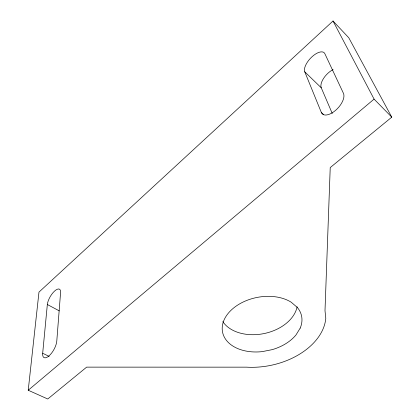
<?xml version="1.0" encoding="UTF-8"?>
<svg xmlns="http://www.w3.org/2000/svg" width="420" height="420" viewBox="0 0 420 420"><rect width="100%" height="100%" fill="white"/><g stroke="black" fill="none" stroke-linecap="round" stroke-linejoin="round"><path stroke-width="0.63" d="M42.682 353.246L47.339 304.51A10.931 4.226 -59.4 0 1 54.611 291.039A10.931 4.226 -59.4 0 1 60.575 292.551L56.789 341.056A11.823 4.788 -61 0 1 48.972 355.924A11.823 4.788 -61 0 1 42.682 353.246L49.145 356.401M28.224 390.243L38.976 292.11L333.023 21L348.757 37.742L391.776 117.159L330.225 167.585L325.001 310.658L325.794 318.292A64.801 43.733 -11.5 0 1 246.514 367.159L86.651 367.132L47.754 399L28.224 390.243L374.084 99.115L333.023 21M47.339 304.51L59.22 310.853M321.342 112.466A14.873 7.471 -47.1 0 0 335.643 110.302A14.873 7.471 -47.1 0 0 343.46 93.356L324.833 53.655A13.745 6.279 -47.3 0 0 312.133 56.653A13.745 6.279 -47.3 0 0 304.757 71.804L321.342 112.466L323.715 114.697M304.757 71.804L321.253 87.791L332.246 113.442M374.084 99.115L391.776 117.159M297.108 306.826A39.359 27.174 -11.5 0 1 263.718 333.637A39.359 27.174 -11.5 0 1 222.805 321.594M321.253 87.791A13.477 6.489 -46.8 0 1 333.102 69.589M300.221 328.062L296 334.934A40.325 27.185 -11.5 0 1 272.165 349.65L262.216 351.624A40.325 27.185 -11.5 0 1 225.446 317.273A40.325 27.185 -11.5 0 1 291.144 302.169L297.318 307.44A40.325 27.185 -11.5 0 1 300.221 328.062"/></g></svg>
